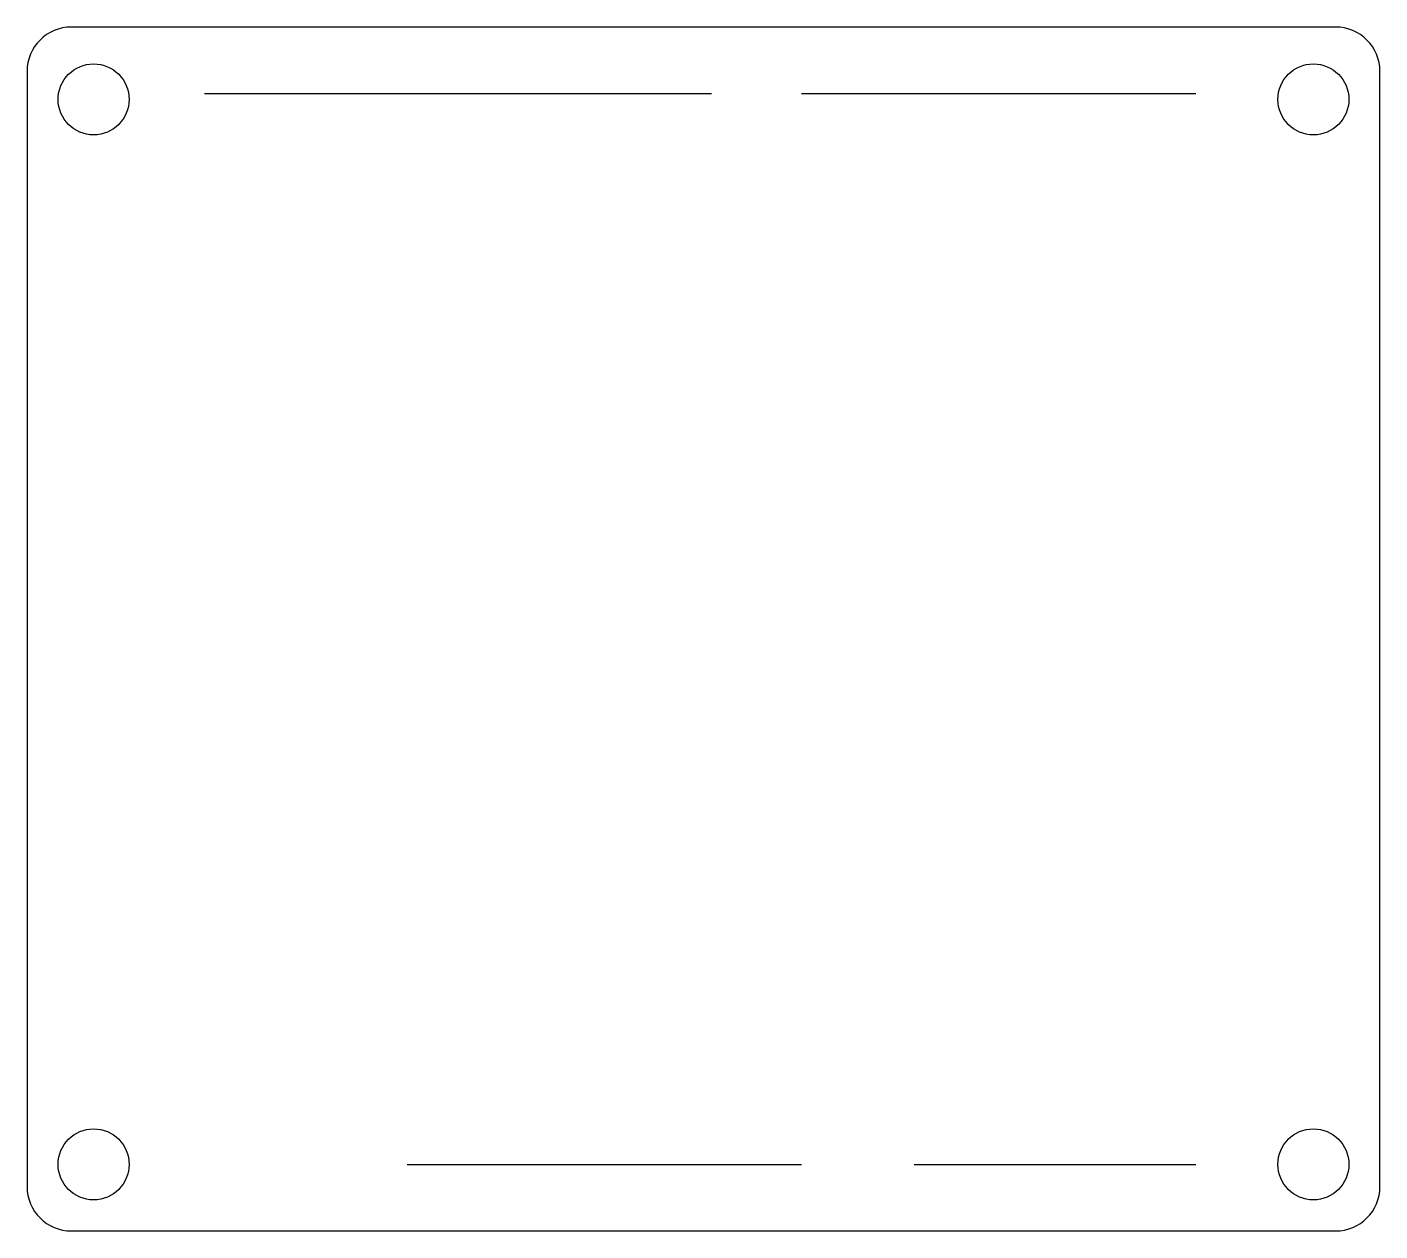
# Model space of a CAD drawing. Header units: millimetres. Extents: x 0 to 61, y 0 to 54.3.
import ezdxf

# ---------------------------------------------------------------- set-up
doc = ezdxf.new("R2010")
doc.units = ezdxf.units.MM
doc.layers.add('Sketch', color=7, linetype='CONTINUOUS')

msp = doc.modelspace()

# ---------------------------------------------------------------- linework, layer by layer
at = {"layer": 'Sketch'}
for p, q in [((59, 54.26), (2, 54.26)), ((0, 52.26), (0, 2)), ((61, 2), (61, 52.26)), ((8, 51.26), (30.86, 51.26)), ((34.92, 51.26), (52.7, 51.26)), ((17.14, 3), (34.92, 3)), ((40, 3), (52.7, 3)), ((2, 0), (59, 0))]:
    msp.add_line(p, q, dxfattribs=at)
for centre in [(3, 51), (58, 51), (3, 3), (58, 3)]:
    msp.add_circle(centre, 1.6, dxfattribs=at)
for centre, start, end in [((2, 52.26), 90, 180), ((59, 52.26), 0, 90), ((2, 2), 180, -90), ((59, 2), -90, 0)]:
    msp.add_arc(centre, 2, start, end, dxfattribs=at)

doc.saveas('drawing.dxf')
